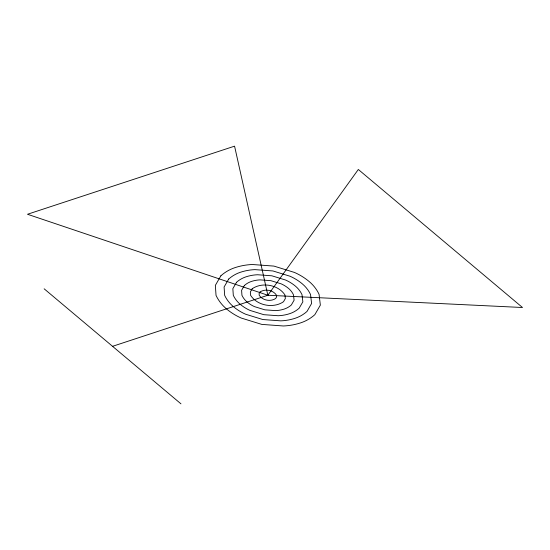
<?xml version="1.0" encoding="UTF-8"?>
<svg xmlns="http://www.w3.org/2000/svg" width="550" height="550" viewBox="0 0 550 550"><rect width="100%" height="100%" fill="white"/><g stroke="black" fill="none" stroke-linecap="round" stroke-linejoin="round"><path stroke-width="0.82" d="M267.85 295.247L358.318 169.469L522.5 307.512L267.85 295.247L27.5 214.266L234.568 146.162L267.85 295.247L112.551 346.321M44.144 288.805L180.964 403.837M220.873 275.811L215.353 285.354L216.033 295.398A41.484 39.861 -2.9 0 0 226.442 308.866A61.194 58.788 -2.9 0 0 241.202 318.038L261.786 324.397L283.367 325.978A61.194 58.788 -2.9 0 0 300.692 322.85A39.071 37.538 -2.9 0 0 314.834 314.676L320.354 305.133L319.069 294.312A39.071 37.538 -2.9 0 0 309.265 281.621A61.194 58.788 -2.9 0 0 294.504 272.456L273.921 266.09L252.34 264.509A61.194 58.788 -2.9 0 0 235.015 267.637A39.071 37.538 -2.9 0 0 220.873 275.811M228.704 279.049L224.097 287.004L224.668 295.371A34.574 33.213 -2.9 0 0 233.344 306.597A50.992 48.991 -2.9 0 0 245.644 314.236L262.797 319.536L280.782 320.856A50.992 48.991 -2.9 0 0 295.219 318.251A32.56 31.281 -2.9 0 0 307.003 311.438L311.603 303.483L310.53 294.463A32.56 31.281 -2.9 0 0 302.363 283.896A50.992 48.991 -2.9 0 0 290.063 276.251L272.91 270.951L254.925 269.631A50.992 48.991 -2.9 0 0 240.488 272.236A32.56 31.281 -2.9 0 0 228.704 279.049M236.534 282.288L232.849 288.654L233.303 295.343A27.658 26.572 -2.9 0 0 240.247 304.322A40.796 39.194 -2.9 0 0 250.085 310.441L263.808 314.683L278.197 315.734A40.796 39.194 -2.9 0 0 289.747 313.651A26.049 25.025 -2.9 0 0 299.173 308.199L302.857 301.84L301.998 294.621A26.049 25.025 -2.9 0 0 295.46 286.165A40.796 39.194 -2.9 0 0 285.622 280.053L271.893 275.811L257.51 274.752A40.796 39.194 -2.9 0 0 245.96 276.843A26.049 25.025 -2.9 0 0 236.534 282.288M244.365 285.526L241.601 290.297L241.945 295.322A20.742 19.931 -2.9 0 0 247.149 302.053A30.594 29.397 -2.9 0 0 254.526 306.639L264.818 309.822L275.612 310.613A30.594 29.397 -2.9 0 0 284.274 309.045A19.539 18.769 -2.9 0 0 291.342 304.961L294.106 300.19L293.459 294.779A19.539 18.769 -2.9 0 0 288.558 288.434A30.594 29.397 -2.9 0 0 281.174 283.848L270.882 280.665L260.095 279.881A30.594 29.397 -2.9 0 0 251.433 281.442A19.539 18.769 -2.9 0 0 244.365 285.526M252.196 288.764L250.353 291.947L250.58 295.295C257.159 305.697 273.474 308.688 283.511 301.723L285.354 298.54L284.928 294.931C278.286 284.728 262.123 281.868 252.196 288.764M260.026 292.009L259.105 293.597L259.215 295.268C262.508 300.472 270.662 301.964 275.681 298.485L276.602 296.89L276.389 295.089C273.068 289.988 264.99 288.558 260.026 292.009"/></g></svg>
